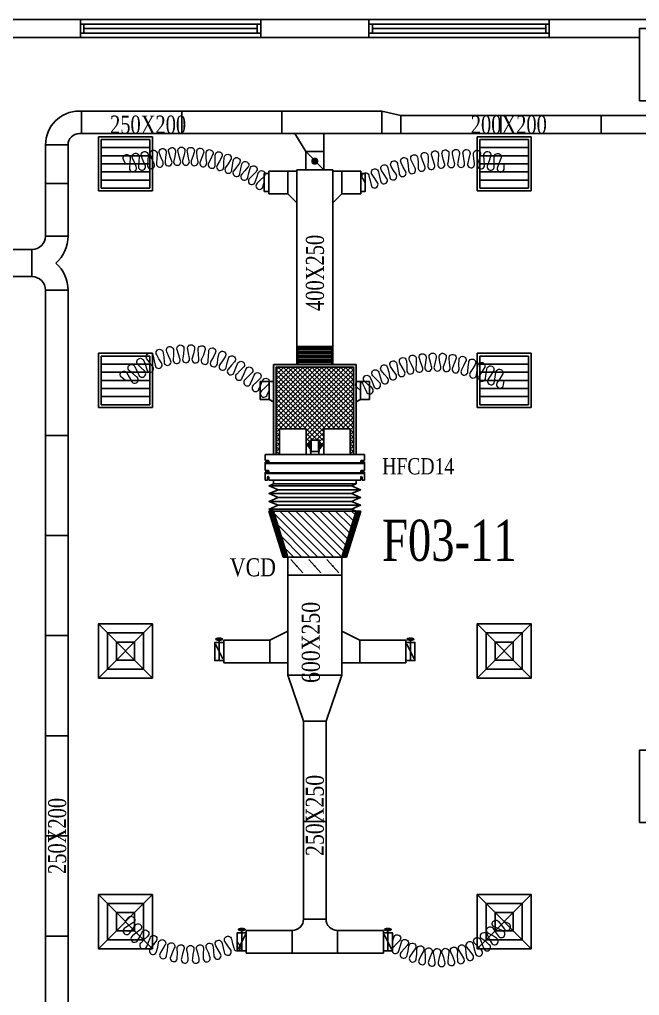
# Model space of a CAD drawing. Header units: metres. Extents: x 352651 to 1421851, y -87441 to -24441.
# Drawn here: x 576203 to 583077, y -66894 to -56075 of the extents above; entities that cross this region are included whole.
import ezdxf
from ezdxf.enums import TextEntityAlignment as Align

# ---------------------------------------------------------------- set-up
doc = ezdxf.new("R2010")
doc.units = ezdxf.units.M
doc.header["$LTSCALE"] = 300
doc.header["$MEASUREMENT"] = 0
for name, color, linetype in [('bat noi mem', 4, 'CONTINUOUS'), ('CUA', 8, 'CONTINUOUS'), ('CUAGIO', 2, 'CONTINUOUS'), ('dien', 2, 'CONTINUOUS'), ('KT', 1, 'CONTINUOUS'), ('THAY', 9, 'CONTINUOUS'), ('thiet bi', 11, 'CONTINUOUS'), ('TUONG', 7, 'CONTINUOUS'), ('vach', 6, 'CONTINUOUS')]:
    doc.layers.add(name, color=color, linetype=linetype)
doc.layers.add('noi mem', color=5, linetype='BATTING', lineweight=0)
doc.styles.add('PHU', font='vntimeh.shx', dxfattribs={"width": 0.8})
doc.styles.add('ROMANS', font='romans.shx', dxfattribs={"width": 0.75, "bigfont": 'romancvn.shx'})
doc.styles.add('VNCC-RMD', font='vntimeh.shx', dxfattribs={"width": 0.75, "height": 300, "bigfont": 'vns.shx'})
doc.linetypes.add('BATTING', pattern='A,0.0001,-0.1,[134,ltypeshp.shx,S=0.1,R=0,X=-0.1,Y=0],-0.2,[134,ltypeshp.shx,S=0.1,R=180,X=0.1,Y=0],-0.1', length=0.4001)
pattern_1 = [(180, (1135146.044, -4076.66), (-6.25, 12.5), [0, -12.5])]

# ---------------------------------------------------------------- blocks, each defined once
blk = doc.blocks.new('cot1')
at = {"layer": 'vach'}
blk.add_lwpolyline([(-400, -400), (400, -400), (400, 400), (-400, 400)], close=True, dxfattribs=at)
blk = doc.blocks.new('SAD')
at = {"layer": 'CUAGIO', "color": 8}
for p, q in [((-300, -300), (300, 300)), ((300, -300), (-300, 300))]:
    blk.add_line(p, q, dxfattribs=at)
at = {"layer": 'CUAGIO'}
blk.add_lwpolyline([(300, -300), (300, 300), (-300, 300), (-300, -300)], close=True, dxfattribs=at)
at = {"layer": 'CUAGIO', "color": 8}
for points in [[(200, -200), (200, 200), (-200, 200), (-200, -200)], [(100, -100), (100, 100), (-100, 100), (-100, -100)]]:
    blk.add_lwpolyline(points, close=True, dxfattribs=at)
blk = doc.blocks.new('SAG')
at = {"layer": 'CUAGIO'}
for p, q in [((-300, 300), (-300, -300)), ((300, 300), (-300, 300)), ((300, -300), (300, 300)), ((-300, -300), (300, -300))]:
    blk.add_line(p, q, dxfattribs=at)
at = {"layer": 'CUAGIO', "color": 8}
for p, q in [((-270, 270), (-270, -270)), ((270, 270), (-270, 270)), ((-180, -270), (-180, 270)), ((-90, -270), (-90, 270)), ((0, -270), (0, 270)), ((90, -270), (90, 270)), ((180, -270), (180, 270)), ((270, -270), (270, 270)), ((-270, -270), (270, -270))]:
    blk.add_line(p, q, dxfattribs=at)
blk = doc.blocks.new('1-van gio D200')
at = {"layer": 'CUAGIO'}
h = blk.add_hatch(dxfattribs=at)
h.set_pattern_fill('ANSI31', color=256, scale=100, style=0)
edge = h.paths.add_edge_path()
edge.add_ellipse((486127, -58494), major_axis=(-38.1, 0), ratio=0.310482, start_angle=0, end_angle=360, ccw=False)
for p, q in [((486167, -58437), (486087, -58277)), ((486127, -58257), (486127, -58494))]:
    blk.add_line(p, q, dxfattribs=at)
at = {"layer": 'CUAGIO', "const_width": 3}
for points in [[(486127, -58457), (486177, -58457), (486177, -58257), (486077, -58257), (486077, -58457), (486127, -58457)], [(486167, -58437), (486087, -58277)], [(486127, -58257), (486127, -58494)]]:
    blk.add_lwpolyline(points, dxfattribs=at)
at = {"layer": 'CUAGIO'}
blk.add_lwpolyline([(486177, -58457), (486077, -58457), (486077, -58257), (486177, -58257)], close=True, dxfattribs=at)
at = {"layer": 'CUAGIO', "const_width": 5.35}
blk.add_lwpolyline([(486131, -58357, -1), (486123, -58357, -1)], format="xyb", close=True, dxfattribs=at)
at = {"layer": 'CUAGIO', "extrusion": (0, 0, -1)}
blk.add_ellipse((486127, -58494), major_axis=(-38.1, 0), ratio=0.310482, start_param=-1.570796, end_param=4.712389, dxfattribs=at)

msp = doc.modelspace()

# ---------------------------------------------------------------- hatches: boundary and pattern name
at = {"layer": 'CUAGIO'}
h = msp.add_hatch(dxfattribs=at)
h.set_pattern_fill('DOTS', color=2, scale=200, style=0)
h.set_pattern_definition([(0, (-19059.61, -30361.243), (6.25, 12.5), [0, -12.5])])
h.paths.add_polyline_path([(579905.2, -59928.7), (579905.2, -60898.7), (579935.2, -60898.7), (579935.2, -59898.7), (579019.2, -59898.7), (579019.2, -60898.7), (579049.2, -60898.7), (579049.2, -59928.7)])
at = {"layer": 'CUAGIO', "ltscale": 1.5}
h = msp.add_hatch(dxfattribs=at)
h.set_pattern_fill('ANSI37', color=9, scale=300, style=0)
h.set_pattern_definition([(45, (28355.35, -298.198), (-26.5165043, 26.5165043), []), (135, (28355.35, -298.198), (-26.5165043, -26.5165043), [])])
h.paths.add_polyline_path([(579380.4, -60612.7), (579380.4, -60800.1), (579409.9, -60800.1), (579409.9, -60779.9), (579420.4, -60779.9), (579420.4, -60764.2), (579430.3, -60764.2), (579430.3, -60739.2, -1), (579436.8, -60737.1), (579519.1, -60737.1, -1), (579525.6, -60739.2), (579525.6, -60764.2), (579535.5, -60764.2), (579535.5, -60779.9), (579546, -60779.9), (579546, -60800.1), (579575.4, -60800.1), (579575.4, -60612.7), (579870.4, -60612.7), (579870.4, -60898.7), (579905.2, -60898.7), (579905.2, -59928.7), (579049.2, -59928.7), (579049.2, -60898.7), (579085.4, -60898.7), (579085.4, -60612.7)])
at = {"layer": 'CUAGIO'}
h = msp.add_hatch(dxfattribs=at)
h.set_pattern_fill('DOTS', color=2, scale=200, angle=180, style=0)
h.set_pattern_definition(pattern_1)
h.paths.add_polyline_path([(579177.2, -62033.7), (579124.9, -62033.7), (578966.9, -61523.7), (579019.2, -61523.7)])
h = msp.add_hatch(dxfattribs=at)
h.set_pattern_fill('ANSI31', color=2, scale=500, angle=180, style=0)
h.set_pattern_definition([(135, (1135146.044, -4076.66), (44.194174, 44.194174), [])])
h.paths.add_polyline_path([(579019.2, -61523.7), (579177.2, -62033.7), (579777.2, -62033.7), (579935.2, -61523.7)])
h = msp.add_hatch(dxfattribs=at)
h.set_pattern_fill('DOTS', color=2, scale=200, angle=180, style=0)
h.set_pattern_definition(pattern_1)
h.paths.add_polyline_path([(579829.6, -62033.7), (579777.2, -62033.7), (579935.2, -61523.7), (579987.6, -61523.7)])

# ---------------------------------------------------------------- linework, layer by layer
at = {"layer": 'bat noi mem'}
for p, q in [((579677.2, -59698.7), (579277.2, -59698.7)), ((579297.2, -59698.7), (579277.2, -59718.7)), ((579657.2, -59698.7), (579677.2, -59718.7)), ((579677.2, -59718.7), (579277.2, -59718.7)), ((579277.2, -59718.7), (579297.2, -59738.7)), ((579297.2, -59738.7), (579277.2, -59758.7)), ((579677.2, -59758.7), (579277.2, -59758.7)), ((579277.2, -59758.7), (579297.2, -59778.7)), ((579297.2, -59778.7), (579277.2, -59798.7)), ((579677.2, -59798.7), (579277.2, -59798.7)), ((579277.2, -59798.7), (579297.2, -59818.7)), ((579297.2, -59818.7), (579277.2, -59838.7)), ((579657.2, -59738.7), (579297.2, -59738.7)), ((579657.2, -59778.7), (579297.2, -59778.7)), ((579657.2, -59818.7), (579297.2, -59818.7)), ((579677.2, -59718.7), (579657.2, -59738.7)), ((579657.2, -59738.7), (579677.2, -59758.7)), ((579677.2, -59758.7), (579657.2, -59778.7)), ((579657.2, -59778.7), (579677.2, -59798.7)), ((579677.2, -59798.7), (579657.2, -59818.7)), ((579657.2, -59818.7), (579677.2, -59838.7)), ((579677.2, -59838.7), (579277.2, -59838.7)), ((579277.2, -59838.7), (579297.2, -59858.7)), ((579297.2, -59858.7), (579277.2, -59878.7)), ((579677.2, -59878.7), (579277.2, -59878.7)), ((579277.2, -59878.7), (579297.2, -59898.7)), ((579657.2, -59858.7), (579297.2, -59858.7)), ((579657.2, -59898.7), (579297.2, -59898.7)), ((579677.2, -59838.7), (579657.2, -59858.7)), ((579657.2, -59858.7), (579677.2, -59878.7)), ((579677.2, -59878.7), (579657.2, -59898.7)), ((578969.2, -61245.1), (579885.2, -61245.1)), ((578969.2, -61330.8), (579885.2, -61330.8)), ((579985.2, -61288), (579069.2, -61288)), ((579885.2, -61416.6), (578969.2, -61416.6)), ((579985.2, -61373.7), (579069.2, -61373.7)), ((579885.2, -61502.3), (578969.2, -61502.3)), ((579935.2, -61523.7), (579019.2, -61523.7)), ((579069.2, -61459.4), (579985.2, -61459.4))]:
    msp.add_line(p, q, dxfattribs=at)
for points in [[(579019.2, -61223.7), (578969.2, -61245.1), (579069.2, -61288), (578969.2, -61330.8), (579069.2, -61373.7), (578969.2, -61416.6), (579069.2, -61459.4), (578969.2, -61502.3), (579019.2, -61523.7)], [(579935.2, -61223.7), (579885.2, -61245.1), (579985.2, -61288), (579885.2, -61330.8), (579985.2, -61373.7), (579885.2, -61416.6), (579985.2, -61459.4), (579885.2, -61502.3), (579935.2, -61523.7)]]:
    msp.add_lwpolyline(points, dxfattribs=at)
at = {"layer": 'CUA', "linetype": 'Continuous'}
for p, q in [((576877.2, -56125.5), (578877.2, -56125.5)), ((578877.2, -56125.5), (576877.2, -56125.5)), ((580077.2, -56125.5), (582077.2, -56125.5)), ((582077.2, -56125.5), (580077.2, -56125.5)), ((578877.2, -56225.5), (576877.2, -56225.5)), ((578837.2, -56175.5), (576917.2, -56175.5)), ((582077.2, -56225.5), (580077.2, -56225.5)), ((582037.2, -56175.5), (580117.2, -56175.5))]:
    msp.add_line(p, q, dxfattribs=at)
for points in [[(576877.2, -56225.5), (576917.2, -56225.5), (576917.2, -56125.5), (576877.2, -56125.5)], [(578877.2, -56225.5), (578837.2, -56225.5), (578837.2, -56125.5), (578877.2, -56125.5)], [(580077.2, -56225.5), (580117.2, -56225.5), (580117.2, -56125.5), (580077.2, -56125.5)], [(582077.2, -56225.5), (582037.2, -56225.5), (582037.2, -56125.5), (582077.2, -56125.5)]]:
    msp.add_lwpolyline(points, close=True, dxfattribs=at)
at = {"layer": 'CUAGIO'}
for p, q in [((580220.9, -57090.1), (576866.2, -57090.1)), ((576891.2, -57340.1), (576891.2, -57090.1)), ((578001.2, -57340.1), (578001.2, -57090.1)), ((579110.9, -57340.1), (579110.9, -57090.1)), ((580220.9, -57340.1), (580220.9, -57090.1)), ((580220.9, -57090.1), (580430.9, -57140.1)), ((580430.9, -57140.1), (585980.9, -57140.1)), ((580430.9, -57140.1), (580430.9, -57340.1)), ((581540.9, -57140.1), (581540.9, -57340.1)), ((582650.9, -57140.1), (582650.9, -57340.1)), ((585980.9, -57340.1), (576866.2, -57340.1)), ((579377.2, -57540.1), (579253.8, -57340.1)), ((579577.2, -57740.1), (579577.2, -57340.1)), ((576491.2, -57465.1), (576491.2, -58475.8)), ((576741.2, -57465.1), (576491.2, -57465.1)), ((576741.2, -57465.1), (576741.2, -58475.8)), ((579377.2, -57740.1), (579377.2, -57540.1)), ((579377.2, -57540.1), (579577.2, -57740.1)), ((579377.2, -57540.1), (579577.2, -57540.1)), ((579377.2, -57540.1), (579577.2, -57540.1)), ((578967.3, -58006.1), (578967.3, -57756.1)), ((578967.3, -57756.1), (579277.2, -57756.1)), ((578977.3, -57756.1), (579277.2, -57756.1)), ((579177.2, -58006.1), (579177.2, -57756.1)), ((579177.2, -58006.1), (579177.2, -57756.1)), ((579277.2, -59898.7), (579277.2, -57740.1)), ((579677.2, -57740.1), (579277.2, -57740.1)), ((579577.2, -57740.1), (579377.2, -57740.1)), ((579677.2, -59898.7), (579677.2, -57740.1)), ((579977.2, -57756.1), (579677.2, -57756.1)), ((579987.2, -57756.1), (579677.2, -57756.1)), ((579777.2, -58006.1), (579777.2, -57756.1)), ((579777.2, -58006.1), (579777.2, -57756.1)), ((579987.2, -58006.1), (579987.2, -57756.1)), ((576491.2, -57891.9), (576741.2, -57891.9)), ((579177.2, -58006.1), (578967.3, -58006.1)), ((579177.2, -58006.1), (578977.3, -58006.1)), ((579177.2, -58006.1), (579277.2, -58106.1)), ((579177.2, -58006.1), (579277.2, -58106.1)), ((579277.2, -57998.6), (579277.2, -59898.7)), ((579777.2, -58006.1), (579677.2, -58106.1)), ((579777.2, -58006.1), (579677.2, -58106.1)), ((579777.2, -58006.1), (579977.2, -58006.1)), ((579777.2, -58006.1), (579987.2, -58006.1)), ((576341.2, -58625.8), (568965.1, -58625.8)), ((576341.2, -58925.8), (568965.1, -58925.8)), ((576491.2, -59075.8), (576491.2, -74758.8)), ((576491.2, -59075.8), (576741.2, -59075.8)), ((576741.2, -59075.8), (576741.2, -74758.8)), ((579049.2, -60898.7), (579049.2, -59928.7)), ((579905.2, -60898.7), (579905.2, -59928.7)), ((578869.5, -60088), (578869.5, -60288)), ((578969.2, -60288), (578969.2, -60088)), ((578969.2, -60088), (578969.2, -60288)), ((578969.2, -60088), (578969.2, -60288)), ((578969.2, -60288), (578969.2, -60088)), ((579985.2, -60088), (579985.2, -60288)), ((579985.2, -60088), (579985.2, -60288)), ((579985.2, -60088), (579985.2, -60288)), ((579985.2, -60288), (579985.2, -60088)), ((580084.9, -60088), (580084.9, -60288)), ((578969.2, -60288), (578869.5, -60288)), ((579985.2, -60288), (580084.9, -60288)), ((579935.2, -60898.7), (579935.2, -60477.3)), ((576491.2, -60685.2), (576741.2, -60685.2)), ((576491.2, -61795.2), (576741.2, -61795.2)), ((579210.3, -62059.4), (579344.2, -62208)), ((579410.3, -62059.4), (579544.2, -62208)), ((579610.3, -62059.4), (579744.2, -62208)), ((579177.2, -62233.7), (579777.2, -62233.7)), ((576491.2, -62905.2), (576741.2, -62905.2)), ((578977.2, -62955.6), (578467.2, -62955.6)), ((578467.2, -62955.6), (578467.2, -63205.6)), ((578977.2, -62955.6), (579177.2, -62855.6)), ((578977.2, -62955.6), (578977.2, -63205.6)), ((579977.2, -62955.6), (579777.2, -62855.6)), ((579977.2, -62955.6), (580487.2, -62955.6)), ((579977.2, -62955.6), (579977.2, -63205.6)), ((580487.2, -62955.6), (580487.2, -63205.6)), ((578467.2, -63205.6), (579177.2, -63205.6)), ((580487.2, -63205.6), (579777.2, -63205.6)), ((576491.2, -64015.2), (576741.2, -64015.2)), ((576491.2, -65125.2), (576741.2, -65125.2)), ((579352.2, -66048.7), (579602.2, -66048.7)), ((578717.2, -66173.7), (578717.2, -66423.7)), ((579227.2, -66173.7), (579227.2, -66423.7)), ((579727.2, -66423.7), (579727.2, -66173.7)), ((580237.2, -66173.7), (580237.2, -66423.7)), ((576491.2, -66235.2), (576741.2, -66235.2))]:
    msp.add_line(p, q, dxfattribs=at)
at = {"layer": 'CUAGIO', "color": 2}
for p, q in [((579019.2, -60898.7), (579019.2, -59898.7)), ((579019.2, -59898.7), (579935.2, -59898.7)), ((579049.2, -59928.7), (579905.2, -59928.7)), ((579935.2, -59898.7), (579935.2, -60898.7)), ((579987.6, -61523.7), (578966.9, -61523.7)), ((579935.2, -61523.7), (579987.6, -61523.7)), ((579124.9, -62033.7), (579177.2, -62033.7)), ((579761.8, -62033.7), (579192.7, -62033.7)), ((579777.2, -62033.7), (579829.6, -62033.7)), ((579777.2, -62233.7), (579177.2, -62233.7))]:
    msp.add_line(p, q, dxfattribs=at)
at = {"layer": 'CUAGIO', "ltscale": 1.5}
msp.add_line((578717.2, -66423.7), (580237.2, -66423.7), dxfattribs=at)
at = {"layer": 'CUAGIO'}
for points, const_width in [([(579457.2, -57645.6, 1), (579497.2, -57645.6, 1)], 40), ([(579282.2, -62133.7, 1), (579272.2, -62133.7, 1)], 10), ([(579482.2, -62133.7, 1), (579472.2, -62133.7, 1)], 10), ([(579682.2, -62133.7, 1), (579672.2, -62133.7, 1)], 10)]:
    msp.add_lwpolyline(points, format="xyb", close=True, dxfattribs=dict(at, const_width=const_width))
for points in [[(578967.3, -57981.1), (578917.3, -57981.1), (578917.3, -57781.1), (578967.3, -57781.1)], [(579987.2, -57981.1), (580037.2, -57981.1), (580037.2, -57781.1), (579987.2, -57781.1)], [(579777.2, -62233.7), (579177.2, -62233.7), (579177.2, -62033.7), (579777.2, -62033.7)], [(578467.2, -62980.6), (578417.2, -62980.6), (578417.2, -63180.6), (578467.2, -63180.6)], [(580487.2, -62980.6), (580537.2, -62980.6), (580537.2, -63180.6), (580487.2, -63180.6)], [(579777.2, -63343.7), (579177.2, -63343.7), (579352.2, -63853.7), (579602.2, -63853.7)], [(579352.2, -63853.7), (579352.2, -64963.7), (579602.2, -64963.7), (579602.2, -63853.7)]]:
    msp.add_lwpolyline(points, close=True, dxfattribs=at)
for points in [[(578869.5, -60088), (578969.2, -60088)], [(579019.2, -60088), (578969.2, -60088)], [(579019.2, -60088), (578969.2, -60088)], [(579019.2, -60088), (578969.2, -60088)], [(579935.2, -60088), (579985.2, -60088)], [(579935.2, -60088), (579985.2, -60088)], [(579935.2, -60088), (579985.2, -60088)], [(580084.9, -60088), (579985.2, -60088)], [(579019.2, -60313.2), (578969.2, -60288)], [(579935.2, -60313.2), (579985.2, -60288)], [(578966.9, -61523.7), (579124.9, -62033.7)], [(579777.2, -62033.7), (579935.2, -61523.7), (579019.2, -61523.7), (579177.2, -62033.7)], [(579829.6, -62033.7), (579987.6, -61523.7)]]:
    msp.add_lwpolyline(points, dxfattribs=at)
at = {"layer": 'CUAGIO', "color": 2}
msp.add_lwpolyline([(579177.2, -63343.7), (579777.2, -63343.7), (579777.2, -62233.7), (579177.2, -62233.7)], close=True, dxfattribs=at)
at = {"layer": 'CUAGIO'}
for points in [[(578717.2, -66173.7), (579227.2, -66173.7, 0.4142136), (579352.2, -66048.7), (579352.2, -64963.7), (579602.2, -64963.7), (579602.2, -66048.7, 0.4142136), (579727.2, -66173.7), (579912.2, -66173.7)], [(580237.2, -66173.7), (579727.2, -66173.7, -0.4142136), (579602.2, -66048.7), (579602.2, -64963.7), (579352.2, -64963.7), (579352.2, -66048.7, -0.4142136), (579227.2, -66173.7), (579042.2, -66173.7)]]:
    msp.add_lwpolyline(points, format="xyb", dxfattribs=at)
for centre, radius, start, end in [((576866.2, -57465.1), 375, 90, 180), ((576866.2, -57465.1), 125, 90, 180), ((576341.2, -58475.8), 150, 270, 0), ((576341.2, -58475.8), 400, 311.40962, 0), ((576341.2, -59075.8), 400, 0, 48.59038), ((576341.2, -59075.8), 150, 0, 90)]:
    msp.add_arc(centre, radius, start, end, dxfattribs=at)
at = {"layer": 'dien'}
for p, q in [((576741.2, -58475.8), (576491.2, -58475.8)), ((576341.2, -58625.8), (576341.2, -58925.8))]:
    msp.add_line(p, q, dxfattribs=at)
at = {"layer": 'noi mem', "linetype": 'ByBlock', "ltscale": 1.5}
for points in [[(577377.2, -57675.5), (577356.8, -57628.2, -1.3333333), (577430.8, -57615.9), (577426.8, -57667.2), (577422.8, -57718.6, 1.3333333), (577496.8, -57706.2), (577476.3, -57658.9), (577455.9, -57611.7, -1.3333333), (577529.8, -57599.3), (577525.9, -57650.7), (577521.9, -57702, 1.3333333), (577595.9, -57689.6), (577575.4, -57642.4), (577555, -57595.1, -1.3333333), (577628.9, -57582.7), (577625, -57634.1), (577621, -57685.5, 1.3333333), (577695, -57673.1), (577674.5, -57625.8), (577654, -57578.5, -1.3333333), (577728, -57566.2), (577724, -57617.5), (577720, -57668.9, 1.3333333), (577794, -57656.6), (577773.6, -57609.3), (577754.2, -57561.3, -1.3333333), (577828.4, -57550.7), (577823.3, -57602.2), (577816.4, -57653, 1.3333333), (577891, -57644.8), (577873.2, -57596.7), (577857, -57547.5, -1.3333333), (577931.8, -57541.8), (577923.3, -57592.8), (577913.1, -57643.1, 1.3333333), (577988.1, -57639.8), (577973.5, -57590.6), (577960.6, -57540.5, -1.3333333), (578035.6, -57539.7), (578023.7, -57590.1), (578010.2, -57639.6, 1.3333333), (578085.2, -57641.2), (578073.9, -57591.2), (578064.3, -57540.4, -1.3333333), (578139.2, -57544.5), (578124.1, -57593.9), (578107.4, -57642.5, 1.3333333), (578182.1, -57649), (578174.1, -57598.4), (578167.9, -57547, -1.3333333), (578242.3, -57556.1), (578224, -57604.4), (578204.1, -57651.7, 1.3333333), (578278.2, -57663.2), (578273.6, -57612.1), (578270.8, -57560.5, -1.3333333), (578344.5, -57574.4), (578323, -57621.4), (578300, -57667.3, 1.3333333), (578373.2, -57683.6), (578372, -57632.4), (578372.6, -57580.6, -1.3333333), (578445.2, -57599.4), (578420.6, -57644.9), (578394.7, -57689.2, 1.3333333), (578466.7, -57710.3), (578468.8, -57659), (578472.8, -57607.5, -1.3333333), (578544, -57630.9), (578516.5, -57674.8), (578487.8, -57717.2, 1.3333333), (578558.2, -57743), (578563.7, -57692), (578571, -57640.8, -1.3333333), (578640.6, -57668.9), (578610.3, -57710.9), (578578.8, -57751.4, 1.3333333), (578647.4, -57781.7), (578656.2, -57731.2), (578666.9, -57680.6, -1.3333333), (578734.4, -57713.2), (578701.4, -57753), (578667.3, -57791.4, 1.3333333), (578733.8, -57826.2), (578745.9, -57776.4), (578759.9, -57726.6, -1.3333333), (578825.1, -57763.6), (578789.6, -57801.1), (578753.1, -57837.2, 1.3333333), (578817.1, -57876.3), (578832.5, -57827.3), (578848.8, -57778.5, -1.3333333), (578912.1, -57818.6), (578874.9, -57854.2), (578837.6, -57889.8, 1.3333333), (578901, -57930), (578917.3, -57881.1)], [(580037.2, -57881.1), (580009.1, -57838.8, -1.3333333), (580078, -57809.2), (580089.3, -57858.8), (580100.6, -57908.3, 1.3333333), (580169.6, -57878.7), (580141.4, -57836.4), (580113.3, -57794.1, -1.3333333), (580182.2, -57764.5), (580193.6, -57814), (580204.9, -57863.6, 1.3333333), (580273.8, -57834), (580245.7, -57791.6), (580217.6, -57749.2, -1.3333333), (580286.6, -57719.8), (580297.9, -57769.4), (580307.8, -57819, 1.3333333), (580377.5, -57791.3), (580350.5, -57748.4), (580324.7, -57704.4, -1.3333333), (580395.1, -57678.6), (580403.8, -57728.8), (580411, -57779, 1.3333333), (580482.1, -57755.1), (580457.6, -57710.8), (580434.2, -57665.5, -1.3333333), (580505.9, -57643.6), (580511.8, -57694.3), (580516.2, -57744.7, 1.3333333), (580588.5, -57724.9), (580566.5, -57679.3), (580545.7, -57632.7, -1.3333333), (580618.6, -57614.9), (580621.6, -57665.8), (580623.1, -57716.5, 1.3333333), (580696.5, -57700.7), (580677.1, -57653.9), (580658.9, -57606.2, -1.3333333), (580732.7, -57592.6), (580732.8, -57643.6), (580731.5, -57694.2, 1.3333333), (580805.6, -57682.6), (580788.9, -57634.8), (580773.4, -57586.2, -1.3333333), (580847.8, -57576.6), (580845.1, -57627.6), (580841, -57678.1, 1.3333333), (580915.6, -57670.6), (580901.6, -57622), (580888.9, -57572.5, -1.3333333), (580963.7, -57567.2), (580958.1, -57617.9), (580951.2, -57668.1, 1.3333333), (581026.1, -57664.8), (581014.8, -57615.5), (581004.9, -57565.4, -1.3333333), (581079.9, -57564.2), (581071.5, -57614.6), (581061.8, -57664.3, 1.3333333), (581136.8, -57665.2), (581128.2, -57615.3), (581121.1, -57564.8, -1.3333333), (581196.1, -57567.8), (581184.9, -57617.6), (581172.4, -57666.7, 1.3333333), (581247.2, -57671.8), (581241.5, -57621.5), (581237.2, -57570.6, -1.3333333), (581311.9, -57577.9), (581298, -57627), (581282.7, -57675.2, 1.3333333), (581357.1, -57684.6), (581354.2, -57634), (581352.8, -57583, -1.3333333), (581427, -57594.4), (581410.3, -57642.7), (581392.3, -57690, 1.3333333), (581466.1, -57703.5), (581466.1, -57652.8), (581467.1, -57602, -1.3333333), (581540.6, -57617), (581521.7, -57664.2), (581502.7, -57711.3, 1.3333333), (581576.2, -57726.3), (581577.2, -57675.5)], [(577377.2, -60075.5), (577337.3, -60043.9, -1.3333333), (577394.1, -59995), (577419.4, -60039.2), (577444.6, -60083.4, 1.3333333), (577501.5, -60034.5), (577461.6, -60002.9), (577422.7, -59969.4, -1.3333333), (577481.4, -59922.9), (577505.2, -59968.4), (577525.7, -60014.5, 1.3333333), (577587.1, -59971.5), (577550.7, -59936.4), (577516, -59898.6, -1.3333333), (577579.8, -59859.2), (577598, -59907.2), (577613, -59955.5, 1.3333333), (577679, -59919.8), (577647, -59880.8), (577616.9, -59839.2, -1.3333333), (577684.8, -59807.5), (577697.4, -59857.3), (577706.7, -59906.9, 1.3333333), (577776.4, -59879.3), (577749.1, -59836.7), (577724, -59791.9, -1.3333333), (577795.2, -59768.4), (577801.9, -59819.3), (577805.3, -59869.7, 1.3333333), (577877.8, -59850.3), (577855.6, -59804.9), (577835.9, -59757.5, -1.3333333), (577909.4, -59742.4), (577910.1, -59793.7), (577907.6, -59844.2, 1.3333333), (577981.8, -59833.4), (577965.1, -59785.7), (577951.1, -59736.3, -1.3333333), (578025.8, -59729.8), (578020.5, -59780.9), (578012.2, -59830.7, 1.3333333), (578087.2, -59828.7), (578076.1, -59779.3), (578068, -59728.7, -1.3333333), (578142.9, -59731), (578131.7, -59781.1), (578117.6, -59829.6, 1.3333333), (578192.3, -59836.3), (578187.1, -59786), (578184.9, -59734.7, -1.3333333), (578259.1, -59745.8), (578242.1, -59794.2), (578222.5, -59840.7, 1.3333333), (578295.9, -59856.1), (578296.6, -59805.6), (578300.4, -59754.4, -1.3333333), (578372.8, -59774), (578350.3, -59820.1), (578325.3, -59864, 1.3333333), (578396.5, -59887.8), (578403, -59837.7), (578412.8, -59787.3, -1.3333333), (578482.4, -59815.2), (578454.6, -59858.4), (578424.8, -59899.2, 1.3333333), (578492.6, -59931.1), (578505, -59882.1), (578520.5, -59833.2, -1.3333333), (578586.4, -59869), (578553.8, -59908.7), (578519.4, -59945.7, 1.3333333), (578583.1, -59985.3), (578601.1, -59938), (578621.1, -59891.2, -1.3333333), (578683.2, -59933.3), (578647.1, -59969.2), (578611, -60005.2, 1.3333333), (578673.1, -60047.3), (578693.1, -60000.5), (578713.2, -59953.7, -1.3333333), (578775.3, -59995.8), (578739.1, -60031.7), (578703, -60067.7, 1.3333333), (578765.1, -60109.8), (578785.2, -60063), (578805.2, -60016.2, -1.3333333), (578867.3, -60058.3), (578831.2, -60094.2), (578795.1, -60130.2, 1.3333333), (578857.1, -60172.3), (578877.2, -60125.5), (578897.3, -60078.7, -1.3333333), (578959.3, -60120.8), (578923.2, -60156.7), (578887.1, -60192.7, 1.3333333), (578949.2, -60234.8), (578969.2, -60188)], [(579985.2, -60188), (579946.1, -60155.1, -1.3333333), (580005.5, -60109.3), (580027.4, -60155.5), (580049.2, -60201.8, 1.3333333), (580108.6, -60156), (580069.5, -60123.1), (580031, -60088.9, -1.3333333), (580091.6, -60044.7), (580112.4, -60091.7), (580130.9, -60139.2, 1.3333333), (580193.3, -60097.7), (580156.7, -60062.3), (580121.4, -60024.9, -1.3333333), (580185.6, -59986.1), (580202.3, -60034.8), (580216.5, -60083.7, 1.3333333), (580282.3, -60047.7), (580248.9, -60009.3), (580217, -59969, -1.3333333), (580284.3, -59936), (580296.7, -59985.9), (580306.6, -60035.8, 1.3333333), (580375.3, -60005.7), (580345.4, -59964.6), (580317, -59921.6, -1.3333333), (580386.9, -59894.5), (580394.9, -59945.4), (580400.5, -59995.9, 1.3333333), (580471.6, -59971.9), (580445.3, -59928.3), (580420.8, -59883.1, -1.3333333), (580492.8, -59862.1), (580496.4, -59913.5), (580497.6, -59964.3, 1.3333333), (580570.4, -59946.5), (580548, -59900.8), (580527.5, -59853.6, -1.3333333), (580601.1, -59839), (580600.2, -59890.5), (580596.9, -59941.3, 1.3333333), (580671.1, -59929.9), (580652.7, -59882.4), (580636.4, -59833.6, -1.3333333), (580710.9, -59825.4), (580705.6, -59876.6), (580698, -59926.9, 1.3333333), (580772.8, -59922), (580758.6, -59873.1), (580746.6, -59823, -1.3333333), (580821.6, -59821.3), (580811.8, -59871.9), (580799.9, -59921.3, 1.3333333), (580874.8, -59922.9), (580865, -59873), (580857.3, -59822.1, -1.3333333), (580932.1, -59826.9), (580918, -59876.4), (580901.8, -59924.6, 1.3333333), (580976.4, -59932.7), (580970.9, -59882.1), (580967.7, -59830.7, -1.3333333), (581041.8, -59842), (581023.5, -59890.1), (581003.2, -59936.7, 1.3333333), (581076.7, -59951.2), (581075.6, -59900.3), (581076.9, -59848.9, -1.3333333), (581149.8, -59866.5), (581127.3, -59912.8), (581103, -59957.6, 1.3333333), (581175.1, -59978.4), (581178.4, -59927.6), (581184.1, -59876.4, -1.3333333), (581255.2, -59900.3), (581228.8, -59944.5), (581201.1, -59987.5, 1.3333333), (581271.4, -60013.7), (581278.6, -59963.1), (581286, -59912.5, -1.3333333), (581356.2, -59938.9), (581328.4, -59981.9), (581300.6, -60024.8, 1.3333333), (581370.8, -60051.2), (581378.2, -60000.6), (581385.6, -59950, -1.3333333), (581455.7, -59976.4), (581427.9, -60019.3), (581400.1, -60062.3, 1.3333333), (581470.3, -60088.7), (581477.7, -60038), (581485.1, -59987.4, -1.3333333), (581555.3, -60013.8), (581527.5, -60056.8), (581499.7, -60099.7, 1.3333333), (581569.8, -60126.1), (581577.2, -60075.5)], [(577377.2, -66075.5), (577408, -66035.1, -1.3333333), (577458.9, -66090.2), (577416.2, -66117.7), (577373.6, -66145.3, 1.3333333), (577424.6, -66200.3), (577455.3, -66159.8), (577483.8, -66118.3, -1.3333333), (577537.3, -66170.9), (577496.3, -66200.1), (577456.7, -66232.5, 1.3333333), (577513.4, -66281.6), (577539.8, -66237.6), (577562.7, -66192.9, -1.3333333), (577622.5, -66238.2), (577585.5, -66272.4), (577550.4, -66309.6, 1.3333333), (577612.9, -66351), (577633.4, -66304.1), (577650.5, -66256.7, -1.3333333), (577715.5, -66294.1), (577683.3, -66332.7), (577653.1, -66374.1, 1.3333333), (577720.4, -66407.2), (577734.8, -66358.1), (577745.7, -66308.9, -1.3333333), (577815, -66337.7), (577787.9, -66380.1), (577763.2, -66425, 1.3333333), (577834.2, -66449.3), (577842.2, -66398.7), (577846.8, -66348.6, -1.3333333), (577919.1, -66368.3), (577897.6, -66413.8), (577878.9, -66461.5, 1.3333333), (577952.4, -66476.5), (577953.9, -66425.3), (577952.1, -66375, -1.3333333), (578026.3, -66385.4), (578010.8, -66433.3), (577998.3, -66482.9, 1.3333333), (578073.1, -66488.5), (578068.1, -66437.5), (578059.9, -66387.9, -1.3333333), (578134.8, -66388.7), (578125.5, -66438.2), (578119.5, -66489, 1.3333333), (578194.3, -66485), (578182.9, -66435.1), (578168.4, -66386.9, -1.3333333), (578242.9, -66378.2), (578240, -66428.4), (578240.4, -66479.6, 1.3333333), (578314.2, -66466.1), (578296.5, -66418.1), (578276, -66372.1, -1.3333333), (578348.7, -66354), (578352.2, -66404.2), (578359.2, -66454.9, 1.3333333), (578430.6, -66432.2), (578407, -66386.8), (578380.8, -66343.8, -1.3333333), (578450.6, -66316.5), (578460.5, -66365.9), (578473.2, -66415.2, 1.3333333), (578541.5, -66384.3), (578512.8, -66342.2), (578484, -66300.4, -1.3333333), (578552.1, -66269.1), (578565, -66318.2), (578577.9, -66367.3, 1.3333333), (578646.1, -66336), (578617.2, -66294.2)], [(580337.2, -66298.7), (580352.4, -66249.5, -1.3333333), (580416.8, -66288.1), (580380.6, -66324.7), (580344.4, -66361.3, 1.3333333), (580408.7, -66399.8), (580423.9, -66350.6), (580437.8, -66301.4, -1.3333333), (580503, -66338.6), (580467.8, -66375.6), (580434.5, -66415.4, 1.3333333), (580501.8, -66448.6), (580513.1, -66398), (580521, -66347.5, -1.3333333), (580590.1, -66376.5), (580559.6, -66417.5), (580531.4, -66461, 1.3333333), (580602.2, -66485.8), (580607.3, -66434.2), (580609, -66383.1, -1.3333333), (580681.2, -66403.6), (580655.9, -66448), (580633.1, -66494.6, 1.3333333), (580706.3, -66510.7), (580705.2, -66458.8), (580700.8, -66407.9, -1.3333333), (580774.9, -66419.5), (580755.1, -66466.7), (580738.1, -66515.7, 1.3333333), (580812.8, -66522.8), (580805.3, -66471.4), (580794.8, -66421.4, -1.3333333), (580869.8, -66424), (580855.8, -66473.2), (580844.9, -66523.9, 1.3333333), (580919.9, -66521.9), (580906.3, -66471.9), (580889.8, -66423.5, -1.3333333), (580964.5, -66417), (580956.6, -66467.5), (580951.9, -66519.1, 1.3333333), (581026.1, -66508.1), (581006.6, -66460.1), (580984.3, -66414.1, -1.3333333), (581057.7, -66398.6), (581056, -66449.7), (581057.5, -66501.5, 1.3333333), (581129.8, -66481.6), (581104.7, -66436.3), (581077.1, -66393.3, -1.3333333), (581148, -66369.1), (581152.5, -66420), (581160.3, -66471.2, 1.3333333), (581229.6, -66442.8), (581199.2, -66400.8), (581166.6, -66361.5, -1.3333333), (581234.1, -66328.8), (581244.7, -66378.9), (581258.6, -66428.8, 1.3333333), (581324, -66392.2), (581288.7, -66354.2), (581251.6, -66319.1, -1.3333333), (581314.7, -66278.5), (581331.2, -66326.9), (581351.1, -66374.8, 1.3333333), (581411.6, -66330.5), (581372, -66297.1), (581330.9, -66266.7, -1.3333333), (581388.6, -66218.8), (581410.9, -66264.9), (581436.4, -66310, 1.3333333), (581491.1, -66258.7), (581447.7, -66230.3), (581403.3, -66205.1, -1.3333333), (581454.8, -66150.7), (581482.4, -66193.7), (581513.2, -66235.4, 1.3333333), (581561.3, -66177.9), (581514.9, -66154.9), (581468, -66133.7, -1.3333333), (581514.3, -66074.7), (581546, -66115.2), (581577.8, -66155.7, 1.3333333), (581624.1, -66096.7), (581577.2, -66075.5)]]:
    msp.add_lwpolyline(points, format="xyb", dxfattribs=at)
at = {"layer": 'THAY', "linetype": 'Continuous'}
for p, q in [((576877.2, -56075.5), (578877.2, -56075.5)), ((580077.2, -56075.5), (582077.2, -56075.5)), ((576877.2, -56275.5), (578877.2, -56275.5)), ((580077.2, -56275.5), (582077.2, -56275.5))]:
    msp.add_line(p, q, dxfattribs=at)
at = {"layer": 'thiet bi'}
for p, q in [((579409.9, -60820.3), (579409.9, -60779.9)), ((579420.4, -60779.9), (579409.9, -60779.9)), ((579420.4, -60836.1), (579420.4, -60764.2)), ((579430.3, -60764.2), (579420.4, -60764.2)), ((579430.3, -60737.1), (579430.3, -60863.2)), ((579430.3, -60737.1), (579525.6, -60737.1)), ((579436.8, -60863.2), (579436.8, -60737.1)), ((579519.1, -60863.2), (579519.1, -60737.1)), ((579525.6, -60737.1), (579525.6, -60863.2)), ((579525.6, -60764.2), (579535.5, -60764.2)), ((579535.5, -60836.1), (579535.5, -60764.2)), ((579535.5, -60779.9), (579546, -60779.9)), ((579546, -60820.3), (579546, -60779.9)), ((578928.3, -60964.7), (578928.3, -60898.7)), ((579409.9, -60800.1), (579380.4, -60800.1)), ((579420.4, -60820.3), (579409.9, -60820.3)), ((579430.3, -60836.1), (579420.4, -60836.1)), ((579430.3, -60863.2), (579525.6, -60863.2)), ((579433.5, -60865.5), (579433.5, -60898.7)), ((579522.4, -60865.5), (579522.4, -60898.7)), ((579525.6, -60836.1), (579535.5, -60836.1)), ((579535.5, -60820.3), (579546, -60820.3)), ((579546, -60800.1), (579575.4, -60800.1)), ((580027.3, -60964.7), (580027.3, -60898.7)), ((578928.3, -61075.7), (578928.3, -60980.7)), ((580026.8, -60990.4), (578928.8, -60990.4)), ((580026.8, -60995.4), (578928.8, -60995.4)), ((580027.3, -61075.7), (580027.3, -60980.7)), ((578928.3, -61180.7), (578928.3, -61091.7)), ((580026.8, -61101.4), (578928.8, -61101.4)), ((580026.8, -61106.9), (578928.8, -61106.9)), ((580027.3, -61180.7), (580027.3, -61091.7)), ((579986.7, -61180.7), (578968.9, -61180.7)), ((579019.2, -61223.7), (579019.2, -61180.7)), ((579935.2, -61223.7), (579019.2, -61223.7)), ((579935.2, -61223.7), (579935.2, -61180.7))]:
    msp.add_line(p, q, dxfattribs=at)
for points in [[(579380.4, -60612.7), (579085.4, -60612.7), (579085.4, -60898.7), (579380.4, -60898.7)], [(579575.4, -60612.7), (579870.4, -60612.7), (579870.4, -60898.7), (579575.4, -60898.7)]]:
    msp.add_lwpolyline(points, close=True, dxfattribs=at)
for points in [[(578928.3, -60898.7), (580027.3, -60898.7)], [(578928.3, -61075.7), (578928.3, -60980.7)], [(580027.3, -61075.7), (580027.3, -60980.7)], [(578928.3, -61180.7), (578952.9, -61180.7)], [(580027.3, -61180.7), (580002.7, -61180.7)]]:
    msp.add_lwpolyline(points, dxfattribs=at)
for points in [[(578928.3, -60964.7), (578960.9, -60964.7, -1), (578960.9, -60980.7), (578928.3, -60980.7)], [(580027.3, -60964.7), (579994.7, -60964.7, 1), (579994.7, -60980.7), (580027.3, -60980.7)], [(578928.3, -61075.7), (578960.9, -61075.7, -1), (578960.9, -61091.7), (578928.3, -61091.7)], [(580027.3, -61075.7), (579994.7, -61075.7, 1), (579994.7, -61091.7), (580027.3, -61091.7)], [(578952.9, -61180.7), (578952.9, -61148.7, -1), (578968.9, -61148.7), (578968.9, -61180.7)], [(580002.7, -61180.7), (580002.7, -61148.7, 1), (579986.7, -61148.7), (579986.7, -61180.7)]]:
    msp.add_lwpolyline(points, format="xyb", dxfattribs=at)
for centre, start, end in [((579433.5, -60738.2), 18.04953, 161.95047), ((579522.4, -60738.2), 18.04953, 161.95047), ((579433.5, -60862.1), 198.04953, 341.95047), ((579522.4, -60862.1), 198.04953, 341.95047)]:
    msp.add_arc(centre, 3.41, start, end, dxfattribs=at)
at = {"layer": 'TUONG'}
for p, q in [((575877.2, -56075.5), (576877.2, -56075.5)), ((576877.2, -56275.5), (576877.2, -56075.5)), ((578877.2, -56275.5), (578877.2, -56075.5)), ((578877.2, -56075.5), (580077.2, -56075.5)), ((580077.2, -56275.5), (580077.2, -56075.5)), ((582077.2, -56275.5), (582077.2, -56075.5)), ((582077.2, -56075.5), (583477.2, -56075.5)), ((575877.2, -56275.5), (576877.2, -56275.5)), ((578877.2, -56275.5), (580077.2, -56275.5)), ((582077.2, -56275.5), (583077.2, -56275.5))]:
    msp.add_line(p, q, dxfattribs=at)

# ---------------------------------------------------------------- block references
at = {"layer": 'CUAGIO'}
for name, p, rotation in [('SAG', (577377.2, -57675.5), 270), ('SAG', (577377.2, -60075.5), 270), ('1-van gio D200', (1064544.3, -121438), 180), ('1-van gio D200', (1066664.3, -121438), 180), ('1-van gio D200', (1066414.3, -124656.1), 180)]:
    msp.add_blockref(name, p, dxfattribs=dict(at, rotation=rotation))
at = {"layer": 'CUAGIO', "xscale": -1}
for name, p, rotation in [('SAG', (581577.2, -57675.5), 90), ('SAG', (581577.2, -60075.5), 90), ('1-van gio D200', (92540.2, -124656.1), 180)]:
    msp.add_blockref(name, p, dxfattribs=dict(at, rotation=rotation))
at = {"layer": 'CUAGIO'}
for p in [(577377.2, -63075.5), (577377.2, -66075.5)]:
    msp.add_blockref('SAD', p, dxfattribs=at)
at = {"layer": 'CUAGIO', "xscale": -1}
for p in [(581577.2, -63075.5), (581577.2, -66075.5)]:
    msp.add_blockref('SAD', p, dxfattribs=at)
at = {"layer": 'vach'}
for p in [(583477.2, -56575.5), (583477.2, -64575.5)]:
    msp.add_blockref('cot1', p, dxfattribs=at)

# ---------------------------------------------------------------- texts
at = {"layer": 'CUAGIO', "color": 2, "style": 'PHU', "width": 0.75}
for s, p in [('250X200', (577628.6, -57340.1)), ('200X200', (581628.3, -57340.1))]:
    msp.add_text(s, height=200, dxfattribs=at).set_placement(p, align=Align.CENTER)
msp.add_text('400x250', height=200, rotation=90, dxfattribs=at).set_placement((579578.3, -58883.9), align=Align.CENTER)
at = {"layer": 'CUAGIO', "color": 3, "style": 'VNCC-RMD', "width": 0.75}
msp.add_text('250x200', height=200, rotation=90, dxfattribs=at).set_placement((576719.8, -65125.2), align=Align.CENTER)
at = {"layer": 'CUAGIO', "color": 2, "attachment_point": 7, "style": 'PHU'}
for s, insert, char_height, width in [('hfcd14', (580225, -61120), 180, 795.013), ('VCD', (578535.6, -62252), 200, 439.881)]:
    msp.add_mtext(s, dxfattribs=dict(at, insert=insert, char_height=char_height, width=width))
at = {"layer": 'CUAGIO', "color": 2, "char_height": 200, "attachment_point": 3, "rotation": 90, "style": 'PHU'}
for s, insert, width in [('600x250', (579332.6, -62530.3), 1155.253), ('250x250', (579377, -64448.1), 788.836)]:
    msp.add_mtext(s, dxfattribs=dict(at, insert=insert, width=width))
at = {"layer": 'KT', "ltscale": 1.5, "insert": (580222.5, -61620.4), "char_height": 456.096, "width": 2517.297, "attachment_point": 1, "style": 'ROMANS'}
msp.add_mtext('{\\fTimes New Roman|b0|i0|c0|p18;F03-11}', dxfattribs=at)

doc.saveas('drawing.dxf')
